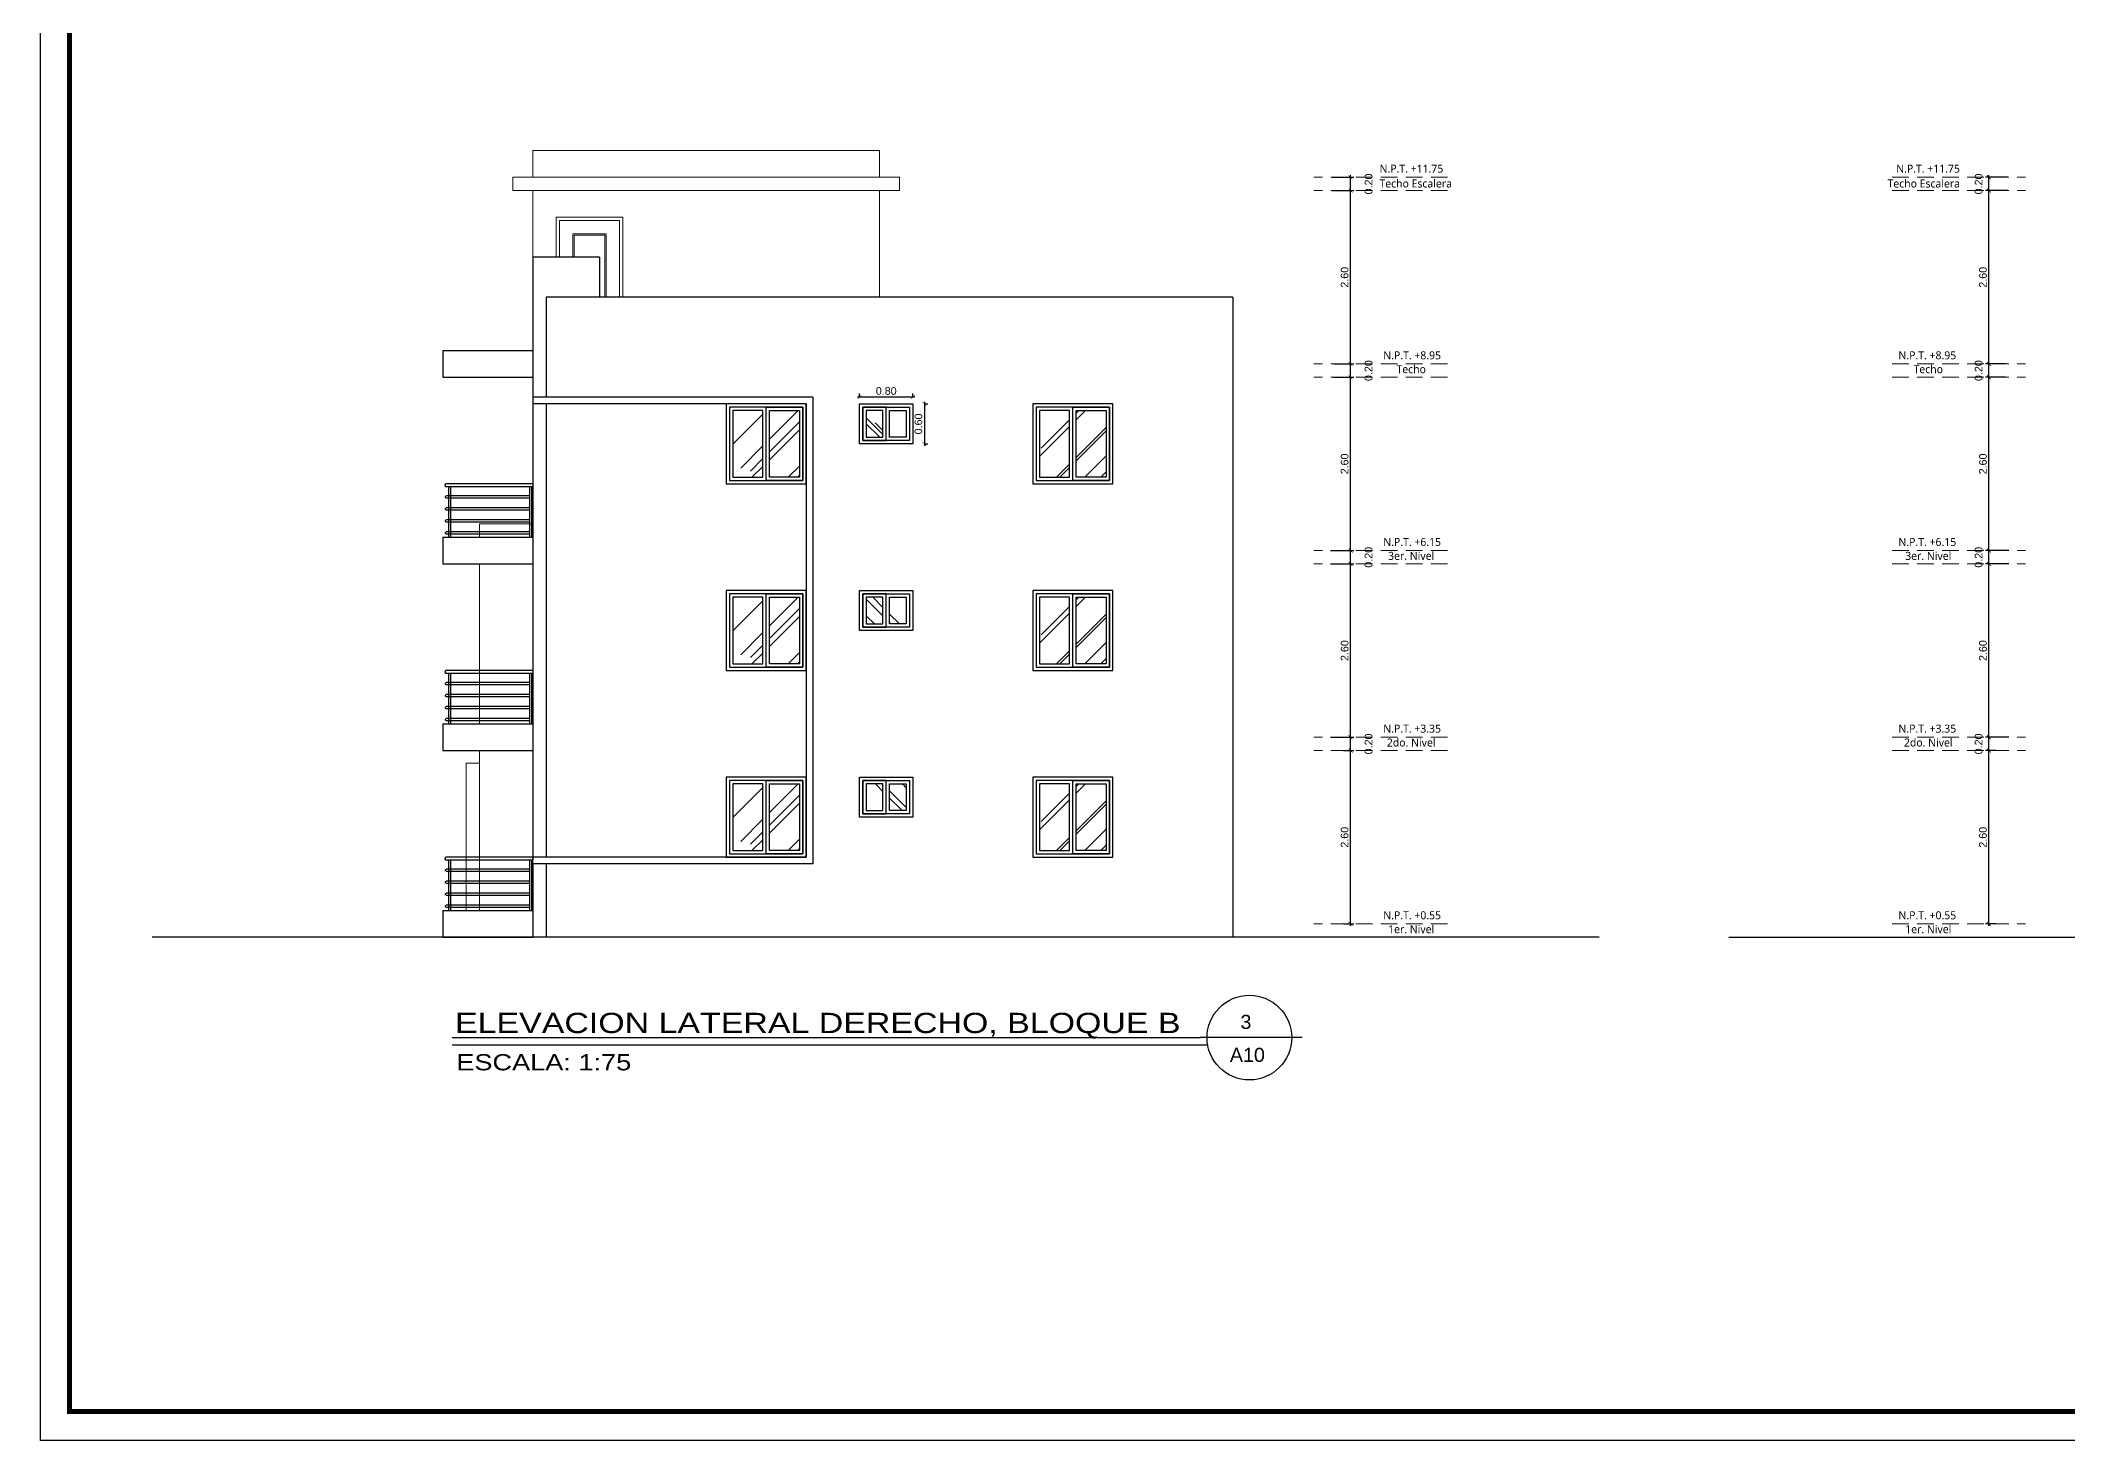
# Model space of a CAD drawing. Header units: feet. Extents: x -417 to 46, y -646 to -218.
# Drawn here: x -112.25 to -81.85, y -570.12 to -549.12 of the extents above; entities that cross this region are included whole.
import ezdxf
from ezdxf.enums import TextEntityAlignment as Align

# ---------------------------------------------------------------- set-up
doc = ezdxf.new("R2010")
doc.units = ezdxf.units.FT
doc.header["$MEASUREMENT"] = 0
doc.linetypes.add('HIDDEN', pattern=[0.375, 0.25, -0.125])
for name, color, linetype, lineweight in [('arq-pisos', 251, 'Continuous', 5), ('DIM-COTAS', 1, 'Continuous', 5), ('FURN', 2, 'Continuous', 30), ('Piso', 8, 'Continuous', 9), ('TXT', 2, 'Continuous', 9), ('VUELOS', 8, 'HIDDEN', 0)]:
    doc.layers.add(name, color=color, linetype=linetype, lineweight=lineweight)
for name, color, linetype in [('DIM', 10, 'Continuous'), ('MARCO', 7, 'Continuous'), ('MURO', 4, 'Continuous'), ('MVERDE', 3, 'Continuous'), ('PERT-VENT', 2, 'Continuous'), ('textos', 7, 'Continuous'), ('TEXXT', 8, 'Continuous')]:
    doc.layers.add(name, color=color, linetype=linetype)
doc.styles.add('ads', font='trebuc.ttf', dxfattribs={"height": 0.14})
doc.styles.add('DAMIAN', font='arial.ttf', dxfattribs={"height": 0.12})
doc.styles.get("Standard").update_dxf_attribs({"font": 'arial.ttf', "height": 0.115})
doc.dimstyles.new('KEILY', dxfattribs={"dimtxt": 0.115, "dimasz": 0.06, "dimexe": 0.05, "dimexo": 0.2, "dimgap": 0.03, "dimtad": 1, "dimzin": 1, "dimdsep": 46, "dimtxsty": 'Standard', "dimblk": 'ARCHTICK', "dimcen": 2.5, "dimdle": 0.03, "dimclrd": 256, "dimclre": 256, "dimclrt": 7, "dimadec": 0, "dimazin": 0, "dimtfac": 1, "dimtmove": 2, "dimatfit": 3, "dimfxl": 0.2, "dimfxlon": 1, "dimtolj": 1, "dimtzin": 1, "dimarcsym": 0})
pattern_1 = [(45, (54.31855, -194.5515), (0.5939697, 1.5839192), [10.5, -1.4, 3.5, -0.7]), (45, (54.7294, -193.6457), (-1.1532912, 0.1633417), [2.1, -0.231, 4.2, -0.525]), (45, (54.1453, -193.8833), (2.2422356, 2.90550176), [5.6, -0.98, 2.8, -0.7])]
pattern_2 = [(45, (54.31855, -191.7515), (0.5939697, 1.5839192), [10.5, -1.4, 3.5, -0.7]), (45, (54.7294, -190.8457), (-1.1532912, 0.1633417), [2.1, -0.231, 4.2, -0.525]), (45, (54.1453, -191.0833), (2.2422356, 2.90550176), [5.6, -0.98, 2.8, -0.7])]
pattern_3 = [(45, (54.31855, -188.9515), (0.5939697, 1.5839192), [10.5, -1.4, 3.5, -0.7]), (45, (54.7294, -188.0457), (-1.1532912, 0.1633417), [2.1, -0.231, 4.2, -0.525]), (45, (54.1453, -188.2833), (2.2422356, 2.90550176), [5.6, -0.98, 2.8, -0.7])]
pattern_4 = [(45, (58.91855, -194.5515), (0.5939697, 1.5839192), [10.5, -1.4, 3.5, -0.7]), (45, (59.3294, -193.6457), (-1.1532912, 0.1633417), [2.1, -0.231, 4.2, -0.525]), (45, (58.7453, -193.8833), (2.2422356, 2.90550176), [5.6, -0.98, 2.8, -0.7])]
pattern_5 = [(45, (58.91855, -191.7515), (0.5939697, 1.5839192), [10.5, -1.4, 3.5, -0.7]), (45, (59.3294, -190.8457), (-1.1532912, 0.1633417), [2.1, -0.231, 4.2, -0.525]), (45, (58.7453, -191.0833), (2.2422356, 2.90550176), [5.6, -0.98, 2.8, -0.7])]
pattern_6 = [(45, (58.91855, -188.9515), (0.5939697, 1.5839192), [10.5, -1.4, 3.5, -0.7]), (45, (59.3294, -188.0457), (-1.1532912, 0.1633417), [2.1, -0.231, 4.2, -0.525]), (45, (58.7453, -188.2833), (2.2422356, 2.90550176), [5.6, -0.98, 2.8, -0.7])]
pattern_7 = [(45, (201.1794, 366.2157), (0.5939697, 1.5839192), [10.5, -1.4, 3.5, -0.7]), (45, (201.59025, 367.1215), (-1.1532912, 0.1633417), [2.1, -0.231, 4.2, -0.525]), (45, (201.0062, 366.88395), (2.2422356, 2.90550176), [5.6, -0.98, 2.8, -0.7])]

# ---------------------------------------------------------------- blocks, each defined once
blk = doc.blocks.new('_ArchTick')
at = {"layer": 'DIM-COTAS', "color": 0, "const_width": 0.15}
blk.add_lwpolyline([(-0.5, -0.5), (0.5, 0.5)], dxfattribs=at)
blk = doc.blocks.new('*D2492')
at = {"layer": 'Defpoints', "color": 0, "transparency": 16777216}
for p in [(-83.027, -559.767), (-82.722, -559.767), (-82.722, -562.367)]:
    blk.add_point(p, dxfattribs=at)
at = {"layer": 'DIM', "lineweight": -2, "transparency": 16777216}
for p, q in [((-82.922, -559.767), (-83.077, -559.767)), ((-83.027, -562.397), (-83.027, -559.737)), ((-82.922, -562.367), (-83.077, -562.367))]:
    blk.add_line(p, q, dxfattribs=at)
at = {"layer": 'DIM', "lineweight": -2, "transparency": 16777216, "xscale": 0.06, "yscale": 0.06, "zscale": 0.06}
for p, rotation in [((-83.027, -559.767), 90), ((-83.027, -562.367), 270)]:
    blk.add_blockref('_ArchTick', p, dxfattribs=dict(at, rotation=rotation))
at = {"layer": 'DIM', "color": 7, "transparency": 16777216, "insert": (-83.116, -561.067), "char_height": 0.115, "attachment_point": 5, "rotation": 90}
blk.add_mtext('\\A1;2.60', dxfattribs=at)
blk = doc.blocks.new('*D2493')
at = {"layer": 'Defpoints', "color": 0, "transparency": 16777216}
for p in [(-83.027, -559.567), (-82.235, -559.567), (-82.722, -559.767)]:
    blk.add_point(p, dxfattribs=at)
at = {"layer": 'DIM', "lineweight": -2, "transparency": 16777216}
for p, q in [((-82.727, -559.567), (-83.077, -559.567)), ((-83.027, -559.797), (-83.027, -559.537)), ((-82.922, -559.767), (-83.077, -559.767))]:
    blk.add_line(p, q, dxfattribs=at)
at = {"layer": 'DIM', "lineweight": -2, "transparency": 16777216, "xscale": 0.06, "yscale": 0.06, "zscale": 0.06}
for p, rotation in [((-83.027, -559.567), 90), ((-83.027, -559.767), 270)]:
    blk.add_blockref('_ArchTick', p, dxfattribs=dict(at, rotation=rotation))
at = {"layer": 'DIM', "color": 7, "transparency": 16777216, "insert": (-83.181, -559.667), "char_height": 0.115, "attachment_point": 5, "rotation": 90}
blk.add_mtext('\\A1;0.20', dxfattribs=at)
blk = doc.blocks.new('*D2494')
at = {"layer": 'Defpoints', "color": 0, "transparency": 16777216}
for p in [(-83.027, -556.967), (-82.362, -556.967), (-82.235, -559.567)]:
    blk.add_point(p, dxfattribs=at)
at = {"layer": 'DIM', "lineweight": -2, "transparency": 16777216}
for p, q in [((-82.727, -556.967), (-83.077, -556.967)), ((-83.027, -559.597), (-83.027, -556.937)), ((-82.727, -559.567), (-83.077, -559.567))]:
    blk.add_line(p, q, dxfattribs=at)
at = {"layer": 'DIM', "lineweight": -2, "transparency": 16777216, "xscale": 0.06, "yscale": 0.06, "zscale": 0.06}
for p, rotation in [((-83.027, -556.967), 90), ((-83.027, -559.567), 270)]:
    blk.add_blockref('_ArchTick', p, dxfattribs=dict(at, rotation=rotation))
at = {"layer": 'DIM', "color": 7, "transparency": 16777216, "insert": (-83.116, -558.267), "char_height": 0.115, "attachment_point": 5, "rotation": 90}
blk.add_mtext('\\A1;2.60', dxfattribs=at)
blk = doc.blocks.new('*D2495')
at = {"layer": 'Defpoints', "color": 0, "transparency": 16777216}
for p in [(-83.027, -556.767), (-82.362, -556.767), (-82.362, -556.967)]:
    blk.add_point(p, dxfattribs=at)
at = {"layer": 'DIM', "lineweight": -2, "transparency": 16777216}
for p, q in [((-82.727, -556.767), (-83.077, -556.767)), ((-82.727, -556.967), (-83.077, -556.967)), ((-83.027, -556.997), (-83.027, -556.737))]:
    blk.add_line(p, q, dxfattribs=at)
at = {"layer": 'DIM', "lineweight": -2, "transparency": 16777216, "xscale": 0.06, "yscale": 0.06, "zscale": 0.06}
for p, rotation in [((-83.027, -556.767), 90), ((-83.027, -556.967), 270)]:
    blk.add_blockref('_ArchTick', p, dxfattribs=dict(at, rotation=rotation))
at = {"layer": 'DIM', "color": 7, "transparency": 16777216, "insert": (-83.181, -556.867), "char_height": 0.115, "attachment_point": 5, "rotation": 90}
blk.add_mtext('\\A1;0.20', dxfattribs=at)
blk = doc.blocks.new('*D2496')
at = {"layer": 'Defpoints', "color": 0, "transparency": 16777216}
for p in [(-83.027, -554.167), (-82.577, -554.167), (-82.362, -556.767)]:
    blk.add_point(p, dxfattribs=at)
at = {"layer": 'DIM', "lineweight": -2, "transparency": 16777216}
for p, q in [((-82.777, -554.167), (-83.077, -554.167)), ((-83.027, -556.797), (-83.027, -554.137)), ((-82.727, -556.767), (-83.077, -556.767))]:
    blk.add_line(p, q, dxfattribs=at)
at = {"layer": 'DIM', "lineweight": -2, "transparency": 16777216, "xscale": 0.06, "yscale": 0.06, "zscale": 0.06}
for p, rotation in [((-83.027, -554.167), 90), ((-83.027, -556.767), 270)]:
    blk.add_blockref('_ArchTick', p, dxfattribs=dict(at, rotation=rotation))
at = {"layer": 'DIM', "color": 7, "transparency": 16777216, "insert": (-83.116, -555.467), "char_height": 0.115, "attachment_point": 5, "rotation": 90}
blk.add_mtext('\\A1;2.60', dxfattribs=at)
blk = doc.blocks.new('*D2497')
at = {"layer": 'Defpoints', "color": 0, "transparency": 16777216}
for p in [(-83.027, -553.967), (-82.577, -553.967), (-82.577, -554.167)]:
    blk.add_point(p, dxfattribs=at)
at = {"layer": 'DIM', "lineweight": -2, "transparency": 16777216}
for p, q in [((-83.027, -554.197), (-83.027, -553.937)), ((-82.777, -553.967), (-83.077, -553.967)), ((-82.777, -554.167), (-83.077, -554.167))]:
    blk.add_line(p, q, dxfattribs=at)
at = {"layer": 'DIM', "lineweight": -2, "transparency": 16777216, "xscale": 0.06, "yscale": 0.06, "zscale": 0.06}
for p, rotation in [((-83.027, -553.967), 90), ((-83.027, -554.167), 270)]:
    blk.add_blockref('_ArchTick', p, dxfattribs=dict(at, rotation=rotation))
at = {"layer": 'DIM', "color": 7, "transparency": 16777216, "insert": (-83.181, -554.067), "char_height": 0.115, "attachment_point": 5, "rotation": 90}
blk.add_mtext('\\A1;0.20', dxfattribs=at)
blk = doc.blocks.new('*D2498')
at = {"layer": 'Defpoints', "color": 0, "transparency": 16777216}
for p in [(-83.027, -551.367), (-82.548, -551.367), (-82.577, -553.967)]:
    blk.add_point(p, dxfattribs=at)
at = {"layer": 'DIM', "lineweight": -2, "transparency": 16777216}
for p, q in [((-82.748, -551.367), (-83.077, -551.367)), ((-83.027, -553.997), (-83.027, -551.337)), ((-82.777, -553.967), (-83.077, -553.967))]:
    blk.add_line(p, q, dxfattribs=at)
at = {"layer": 'DIM', "lineweight": -2, "transparency": 16777216, "xscale": 0.06, "yscale": 0.06, "zscale": 0.06}
for p, rotation in [((-83.027, -551.367), 90), ((-83.027, -553.967), 270)]:
    blk.add_blockref('_ArchTick', p, dxfattribs=dict(at, rotation=rotation))
at = {"layer": 'DIM', "color": 7, "transparency": 16777216, "insert": (-83.116, -552.667), "char_height": 0.115, "attachment_point": 5, "rotation": 90}
blk.add_mtext('\\A1;2.60', dxfattribs=at)
blk = doc.blocks.new('*D2499')
at = {"layer": 'Defpoints', "color": 0, "transparency": 16777216}
for p in [(-83.027, -551.167), (-82.548, -551.167), (-82.548, -551.367)]:
    blk.add_point(p, dxfattribs=at)
at = {"layer": 'DIM', "lineweight": -2, "transparency": 16777216}
for p, q in [((-82.748, -551.167), (-83.077, -551.167)), ((-83.027, -551.397), (-83.027, -551.137)), ((-82.748, -551.367), (-83.077, -551.367))]:
    blk.add_line(p, q, dxfattribs=at)
at = {"layer": 'DIM', "lineweight": -2, "transparency": 16777216, "xscale": 0.06, "yscale": 0.06, "zscale": 0.06}
for p, rotation in [((-83.027, -551.167), 90), ((-83.027, -551.367), 270)]:
    blk.add_blockref('_ArchTick', p, dxfattribs=dict(at, rotation=rotation))
at = {"layer": 'DIM', "color": 7, "transparency": 16777216, "insert": (-83.181, -551.267), "char_height": 0.115, "attachment_point": 5, "rotation": 90}
blk.add_mtext('\\A1;0.20', dxfattribs=at)
blk = doc.blocks.new('A$C5E537485')
at = {"layer": 'FURN', "color": 8}
for p, q in [((0, 1.2), (1.3, 1.2)), ((0, 1.2), (0, 1.16)), ((1.3, 1.16), (0, 1.16)), ((0.02, 1.16), (0.02, 0.4)), ((0.045, 0.4), (0.045, 1.16)), ((0.045, 1.02), (1.3, 1.02)), ((1.3, 0.99), (0.045, 0.99)), ((0.3, 1.16), (0.288, 1.16)), ((0.313, 1.16), (0.3, 1.16)), ((1.238, 1.16), (1.238, 0.4)), ((1.263, 0.4), (1.263, 1.16)), ((1.3, 1.16), (1.288, 1.16)), ((1.3, 1.16), (1.288, 1.16)), ((1.313, 1.16), (1.3, 1.16)), ((1.313, 1.16), (1.3, 1.16)), ((0.045, 0.84), (1.3, 0.84)), ((1.3, 0.81), (0.045, 0.81)), ((0.045, 0.66), (1.3, 0.66)), ((1.3, 0.63), (0.045, 0.63)), ((0.045, 0.48), (1.3, 0.48)), ((1.3, 0.45), (0.045, 0.45))]:
    blk.add_line(p, q, dxfattribs=at)
for points, knots in [([(1.3, 1.2), (1.3, 1.2), (1.301, 1.2), (1.303, 1.2), (1.304, 1.2), (1.305, 1.199), (1.306, 1.199), (1.308, 1.198), (1.309, 1.198), (1.31, 1.197), (1.311, 1.197), (1.313, 1.196), (1.314, 1.194), (1.315, 1.193), (1.316, 1.192), (1.317, 1.19), (1.319, 1.188), (1.32, 1.184), (1.32, 1.182), (1.32, 1.18)], [0.5, 0.5, 0.5, 0.5, 0.5208333, 0.5416667, 0.5625, 0.5833333, 0.6041667, 0.625, 0.6458333, 0.6666667, 0.6875, 0.7083333, 0.75, 0.7708333, 0.7916667, 0.8333333, 0.875, 0.9166667, 1, 1, 1, 1]), ([(1.32, 1.18), (1.32, 1.178), (1.32, 1.176), (1.319, 1.172), (1.317, 1.17), (1.316, 1.168), (1.315, 1.167), (1.314, 1.166), (1.312, 1.164), (1.31, 1.163), (1.309, 1.162), (1.308, 1.162), (1.306, 1.161), (1.305, 1.161), (1.304, 1.16), (1.303, 1.16), (1.301, 1.16), (1.3, 1.16), (1.3, 1.16)], [0, 0, 0, 0, 0.0833333, 0.125, 0.1666667, 0.2083333, 0.2291667, 0.25, 0.2916667, 0.3333333, 0.3541667, 0.375, 0.3958333, 0.4166667, 0.4375, 0.4583333, 0.4791667, 0.5, 0.5, 0.5, 0.5]), ([(1.309, 1.017), (1.309, 1.017), (1.309, 1.017), (1.31, 1.016), (1.311, 1.015), (1.312, 1.014), (1.313, 1.013), (1.314, 1.011), (1.315, 1.008), (1.315, 1.006), (1.315, 1.005)], [0.6945014, 0.6945014, 0.6945014, 0.6945014, 0.7083333, 0.75, 0.7708333, 0.7916667, 0.8333333, 0.875, 0.9166667, 1, 1, 1, 1]), ([(1.315, 1.005), (1.315, 1.004), (1.315, 1.002), (1.314, 0.999), (1.313, 0.997), (1.312, 0.996), (1.311, 0.995), (1.31, 0.994), (1.309, 0.993), (1.309, 0.993), (1.309, 0.993)], [0, 0, 0, 0, 0.0833333, 0.125, 0.1666667, 0.2083333, 0.2291667, 0.25, 0.2916667, 0.3054986, 0.3054986, 0.3054986, 0.3054986]), ([(1.309, 0.837), (1.309, 0.837), (1.309, 0.837), (1.31, 0.836), (1.311, 0.835), (1.312, 0.834), (1.313, 0.833), (1.314, 0.831), (1.315, 0.828), (1.315, 0.826), (1.315, 0.825)], [0.6945014, 0.6945014, 0.6945014, 0.6945014, 0.7083333, 0.75, 0.7708333, 0.7916667, 0.8333333, 0.875, 0.9166667, 1, 1, 1, 1]), ([(1.315, 0.825), (1.315, 0.824), (1.315, 0.822), (1.314, 0.819), (1.313, 0.817), (1.312, 0.816), (1.311, 0.815), (1.31, 0.814), (1.309, 0.813), (1.309, 0.813), (1.309, 0.813)], [0, 0, 0, 0, 0.0833333, 0.125, 0.1666667, 0.2083333, 0.2291667, 0.25, 0.2916667, 0.3054986, 0.3054986, 0.3054986, 0.3054986]), ([(1.309, 0.657), (1.309, 0.657), (1.309, 0.657), (1.31, 0.656), (1.311, 0.655), (1.312, 0.654), (1.313, 0.653), (1.314, 0.651), (1.315, 0.648), (1.315, 0.646), (1.315, 0.645)], [0.6945014, 0.6945014, 0.6945014, 0.6945014, 0.7083333, 0.75, 0.7708333, 0.7916667, 0.8333333, 0.875, 0.9166667, 1, 1, 1, 1]), ([(1.315, 0.645), (1.315, 0.644), (1.315, 0.642), (1.314, 0.639), (1.313, 0.637), (1.312, 0.636), (1.311, 0.635), (1.31, 0.634), (1.309, 0.633), (1.309, 0.633), (1.309, 0.633)], [0, 0, 0, 0, 0.0833333, 0.125, 0.1666667, 0.2083333, 0.2291667, 0.25, 0.2916667, 0.3054986, 0.3054986, 0.3054986, 0.3054986]), ([(1.309, 0.477), (1.309, 0.477), (1.309, 0.477), (1.31, 0.476), (1.311, 0.475), (1.312, 0.474), (1.313, 0.473), (1.314, 0.471), (1.315, 0.468), (1.315, 0.466), (1.315, 0.465)], [0.6945014, 0.6945014, 0.6945014, 0.6945014, 0.7083333, 0.75, 0.7708333, 0.7916667, 0.8333333, 0.875, 0.9166667, 1, 1, 1, 1]), ([(1.315, 0.465), (1.315, 0.464), (1.315, 0.462), (1.314, 0.459), (1.313, 0.457), (1.312, 0.456), (1.311, 0.455), (1.31, 0.454), (1.309, 0.453), (1.309, 0.453), (1.309, 0.453)], [0, 0, 0, 0, 0.0833333, 0.125, 0.1666667, 0.2083333, 0.2291667, 0.25, 0.2916667, 0.3054986, 0.3054986, 0.3054986, 0.3054986])]:
    blk.add_open_spline(points, degree=3, knots=knots, dxfattribs=at)
at = {"layer": 'PERT-VENT'}
for p, q in [((1.35, 0.4), (0, 0.4)), ((1.35, 0.4), (1.35, 0)), ((1.35, 0), (0, 0))]:
    blk.add_line(p, q, dxfattribs=at)
blk = doc.blocks.new('*D2500')
at = {"layer": 'Defpoints', "color": 0, "transparency": 16777216}
for p in [(-92.908, -559.767), (-92.603, -559.767), (-92.908, -562.367)]:
    blk.add_point(p, dxfattribs=at)
at = {"layer": 'DIM', "lineweight": -2, "transparency": 16777216}
for p, q in [((-92.708, -559.767), (-92.553, -559.767)), ((-92.603, -562.397), (-92.603, -559.737)), ((-92.708, -562.367), (-92.553, -562.367))]:
    blk.add_line(p, q, dxfattribs=at)
at = {"layer": 'DIM', "lineweight": -2, "transparency": 16777216, "xscale": 0.06, "yscale": 0.06, "zscale": 0.06}
for p, rotation in [((-92.603, -559.767), 90), ((-92.603, -562.367), 270)]:
    blk.add_blockref('_ArchTick', p, dxfattribs=dict(at, rotation=rotation))
at = {"layer": 'DIM', "color": 7, "transparency": 16777216, "insert": (-92.691, -561.067), "char_height": 0.115, "attachment_point": 5, "rotation": 90}
blk.add_mtext('\\A1;2.60', dxfattribs=at)
blk = doc.blocks.new('*D2501')
at = {"layer": 'Defpoints', "color": 0, "transparency": 16777216}
for p in [(-93.394, -559.567), (-92.603, -559.567), (-92.908, -559.767)]:
    blk.add_point(p, dxfattribs=at)
at = {"layer": 'DIM', "lineweight": -2, "transparency": 16777216}
for p, q in [((-92.903, -559.567), (-92.553, -559.567)), ((-92.603, -559.797), (-92.603, -559.537)), ((-92.708, -559.767), (-92.553, -559.767))]:
    blk.add_line(p, q, dxfattribs=at)
at = {"layer": 'DIM', "lineweight": -2, "transparency": 16777216, "xscale": 0.06, "yscale": 0.06, "zscale": 0.06}
for p, rotation in [((-92.603, -559.567), 90), ((-92.603, -559.767), 270)]:
    blk.add_blockref('_ArchTick', p, dxfattribs=dict(at, rotation=rotation))
at = {"layer": 'DIM', "color": 7, "transparency": 16777216, "insert": (-92.332, -559.667), "char_height": 0.115, "attachment_point": 5, "rotation": 90}
blk.add_mtext('\\A1;0.20', dxfattribs=at)
blk = doc.blocks.new('*D2502')
at = {"layer": 'Defpoints', "color": 0, "transparency": 16777216}
for p in [(-93.267, -556.967), (-92.603, -556.967), (-93.394, -559.567)]:
    blk.add_point(p, dxfattribs=at)
at = {"layer": 'DIM', "lineweight": -2, "transparency": 16777216}
for p, q in [((-92.903, -556.967), (-92.553, -556.967)), ((-92.603, -559.597), (-92.603, -556.937)), ((-92.903, -559.567), (-92.553, -559.567))]:
    blk.add_line(p, q, dxfattribs=at)
at = {"layer": 'DIM', "lineweight": -2, "transparency": 16777216, "xscale": 0.06, "yscale": 0.06, "zscale": 0.06}
for p, rotation in [((-92.603, -556.967), 90), ((-92.603, -559.567), 270)]:
    blk.add_blockref('_ArchTick', p, dxfattribs=dict(at, rotation=rotation))
at = {"layer": 'DIM', "color": 7, "transparency": 16777216, "insert": (-92.691, -558.267), "char_height": 0.115, "attachment_point": 5, "rotation": 90}
blk.add_mtext('\\A1;2.60', dxfattribs=at)
blk = doc.blocks.new('*D2503')
at = {"layer": 'Defpoints', "color": 0, "transparency": 16777216}
for p in [(-93.267, -556.767), (-93.267, -556.967), (-92.603, -556.767)]:
    blk.add_point(p, dxfattribs=at)
at = {"layer": 'DIM', "lineweight": -2, "transparency": 16777216}
for p, q in [((-92.903, -556.767), (-92.553, -556.767)), ((-92.903, -556.967), (-92.553, -556.967)), ((-92.603, -556.997), (-92.603, -556.737))]:
    blk.add_line(p, q, dxfattribs=at)
at = {"layer": 'DIM', "lineweight": -2, "transparency": 16777216, "xscale": 0.06, "yscale": 0.06, "zscale": 0.06}
for p, rotation in [((-92.603, -556.767), 90), ((-92.603, -556.967), 270)]:
    blk.add_blockref('_ArchTick', p, dxfattribs=dict(at, rotation=rotation))
at = {"layer": 'DIM', "color": 7, "transparency": 16777216, "insert": (-92.332, -556.867), "char_height": 0.115, "attachment_point": 5, "rotation": 90}
blk.add_mtext('\\A1;0.20', dxfattribs=at)
blk = doc.blocks.new('*D2504')
at = {"layer": 'Defpoints', "color": 0, "transparency": 16777216}
for p in [(-93.052, -554.167), (-92.603, -554.167), (-93.267, -556.767)]:
    blk.add_point(p, dxfattribs=at)
at = {"layer": 'DIM', "lineweight": -2, "transparency": 16777216}
for p, q in [((-92.852, -554.167), (-92.553, -554.167)), ((-92.603, -556.797), (-92.603, -554.137)), ((-92.903, -556.767), (-92.553, -556.767))]:
    blk.add_line(p, q, dxfattribs=at)
at = {"layer": 'DIM', "lineweight": -2, "transparency": 16777216, "xscale": 0.06, "yscale": 0.06, "zscale": 0.06}
for p, rotation in [((-92.603, -554.167), 90), ((-92.603, -556.767), 270)]:
    blk.add_blockref('_ArchTick', p, dxfattribs=dict(at, rotation=rotation))
at = {"layer": 'DIM', "color": 7, "transparency": 16777216, "insert": (-92.691, -555.467), "char_height": 0.115, "attachment_point": 5, "rotation": 90}
blk.add_mtext('\\A1;2.60', dxfattribs=at)
blk = doc.blocks.new('*D2505')
at = {"layer": 'Defpoints', "color": 0, "transparency": 16777216}
for p in [(-93.052, -553.967), (-93.052, -554.167), (-92.603, -553.967)]:
    blk.add_point(p, dxfattribs=at)
at = {"layer": 'DIM', "lineweight": -2, "transparency": 16777216}
for p, q in [((-92.603, -554.197), (-92.603, -553.937)), ((-92.852, -553.967), (-92.553, -553.967)), ((-92.852, -554.167), (-92.553, -554.167))]:
    blk.add_line(p, q, dxfattribs=at)
at = {"layer": 'DIM', "lineweight": -2, "transparency": 16777216, "xscale": 0.06, "yscale": 0.06, "zscale": 0.06}
for p, rotation in [((-92.603, -553.967), 90), ((-92.603, -554.167), 270)]:
    blk.add_blockref('_ArchTick', p, dxfattribs=dict(at, rotation=rotation))
at = {"layer": 'DIM', "color": 7, "transparency": 16777216, "insert": (-92.332, -554.067), "char_height": 0.115, "attachment_point": 5, "rotation": 90}
blk.add_mtext('\\A1;0.20', dxfattribs=at)
blk = doc.blocks.new('*D2506')
at = {"layer": 'Defpoints', "color": 0, "transparency": 16777216}
for p in [(-93.082, -551.367), (-92.603, -551.367), (-93.052, -553.967)]:
    blk.add_point(p, dxfattribs=at)
at = {"layer": 'DIM', "lineweight": -2, "transparency": 16777216}
for p, q in [((-92.882, -551.367), (-92.553, -551.367)), ((-92.603, -553.997), (-92.603, -551.337)), ((-92.852, -553.967), (-92.553, -553.967))]:
    blk.add_line(p, q, dxfattribs=at)
at = {"layer": 'DIM', "lineweight": -2, "transparency": 16777216, "xscale": 0.06, "yscale": 0.06, "zscale": 0.06}
for p, rotation in [((-92.603, -551.367), 90), ((-92.603, -553.967), 270)]:
    blk.add_blockref('_ArchTick', p, dxfattribs=dict(at, rotation=rotation))
at = {"layer": 'DIM', "color": 7, "transparency": 16777216, "insert": (-92.691, -552.667), "char_height": 0.115, "attachment_point": 5, "rotation": 90}
blk.add_mtext('\\A1;2.60', dxfattribs=at)
blk = doc.blocks.new('*D2507')
at = {"layer": 'Defpoints', "color": 0, "transparency": 16777216}
for p in [(-93.082, -551.167), (-92.603, -551.167), (-93.082, -551.367)]:
    blk.add_point(p, dxfattribs=at)
at = {"layer": 'DIM', "lineweight": -2, "transparency": 16777216}
for p, q in [((-92.882, -551.167), (-92.553, -551.167)), ((-92.603, -551.397), (-92.603, -551.137)), ((-92.882, -551.367), (-92.553, -551.367))]:
    blk.add_line(p, q, dxfattribs=at)
at = {"layer": 'DIM', "lineweight": -2, "transparency": 16777216, "xscale": 0.06, "yscale": 0.06, "zscale": 0.06}
for p, rotation in [((-92.603, -551.167), 90), ((-92.603, -551.367), 270)]:
    blk.add_blockref('_ArchTick', p, dxfattribs=dict(at, rotation=rotation))
at = {"layer": 'DIM', "color": 7, "transparency": 16777216, "insert": (-92.332, -551.267), "char_height": 0.115, "attachment_point": 5, "rotation": 90}
blk.add_mtext('\\A1;0.20', dxfattribs=at)
blk = doc.blocks.new('A$C0C2D061A')
at = {"layer": 'arq-pisos'}
h = blk.add_hatch(dxfattribs=at)
h.set_pattern_fill('AR-RROOF', color=256, scale=0.7, angle=45)
h.set_pattern_definition(pattern_7)
h.paths.add_polyline_path([(0.3, 0.1), (0.55, 0.1), (0.55, 0.5), (0.3, 0.5)])
h = blk.add_hatch(dxfattribs=at)
h.set_pattern_fill('AR-RROOF', color=256, scale=0.7, angle=45)
h.set_pattern_definition(pattern_7)
h.paths.add_polyline_path([(0.9, 0.1), (0.65, 0.1), (0.65, 0.5), (0.9, 0.5)])
at = {"layer": 'PERT-VENT'}
for points in [[(0.2, 0), (1, 0), (1, 0.6), (0.2, 0.6)], [(0.25, 0.05), (0.95, 0.05), (0.95, 0.55), (0.25, 0.55)], [(0.25, 0.05), (0.6, 0.05), (0.6, 0.55), (0.25, 0.55)], [(0.3, 0.1), (0.55, 0.1), (0.55, 0.5), (0.3, 0.5)], [(0.95, 0.05), (0.6, 0.05), (0.6, 0.55), (0.95, 0.55)], [(0.9, 0.1), (0.65, 0.1), (0.65, 0.5), (0.9, 0.5)]]:
    blk.add_lwpolyline(points, close=True, dxfattribs=at)
blk = doc.blocks.new('*D3346')
at = {"layer": 'Defpoints', "color": 0, "transparency": 16777216}
for p in [(-99.167, -554.462), (-99.967, -554.567), (-99.167, -554.567)]:
    blk.add_point(p, dxfattribs=at)
at = {"layer": 'DIM', "lineweight": -2, "transparency": 16777216}
for p, q in [((-99.997, -554.462), (-99.137, -554.462)), ((-99.967, -554.462), (-99.967, -554.412)), ((-99.167, -554.462), (-99.167, -554.412))]:
    blk.add_line(p, q, dxfattribs=at)
at = {"layer": 'DIM', "lineweight": -2, "transparency": 16777216, "xscale": 0.06, "yscale": 0.06, "zscale": 0.06, "rotation": 180}
blk.add_blockref('_ArchTick', (-99.967, -554.462), dxfattribs=at)
at = {"layer": 'DIM', "lineweight": -2, "transparency": 16777216, "xscale": 0.06, "yscale": 0.06, "zscale": 0.06}
blk.add_blockref('_ArchTick', (-99.167, -554.462), dxfattribs=at)
at = {"layer": 'DIM', "color": 7, "transparency": 16777216, "insert": (-99.567, -554.373), "char_height": 0.115, "attachment_point": 5}
blk.add_mtext('\\A1;0.80', dxfattribs=at)
blk = doc.blocks.new('*D3347')
at = {"layer": 'Defpoints', "color": 0, "transparency": 16777216}
for p in [(-99.167, -554.567), (-99.167, -555.167), (-98.995, -555.167)]:
    blk.add_point(p, dxfattribs=at)
at = {"layer": 'DIM', "lineweight": -2, "transparency": 16777216}
for p, q in [((-98.995, -554.537), (-98.995, -555.197)), ((-98.995, -554.567), (-98.945, -554.567)), ((-98.995, -555.167), (-98.945, -555.167))]:
    blk.add_line(p, q, dxfattribs=at)
at = {"layer": 'DIM', "lineweight": -2, "transparency": 16777216, "xscale": 0.06, "yscale": 0.06, "zscale": 0.06}
for p, rotation in [((-98.995, -554.567), 90), ((-98.995, -555.167), 270)]:
    blk.add_blockref('_ArchTick', p, dxfattribs=dict(at, rotation=rotation))
at = {"layer": 'DIM', "color": 7, "transparency": 16777216, "insert": (-99.084, -554.867), "char_height": 0.115, "attachment_point": 5, "rotation": 90}
blk.add_mtext('\\A1;0.60', dxfattribs=at)

msp = doc.modelspace()

# ---------------------------------------------------------------- hatches: boundary and pattern name
at = {"layer": 'arq-pisos'}
h = msp.add_hatch(dxfattribs=at)
h.set_pattern_fill('AR-RROOF', color=256, scale=0.7, angle=45)
h.set_pattern_definition(pattern_6)
h.paths.add_polyline_path([(-101.867, -555.6672), (-101.417, -555.6672), (-101.417, -554.6672), (-101.867, -554.6672)])
h = msp.add_hatch(dxfattribs=at)
h.set_pattern_fill('AR-RROOF', color=256, scale=0.7, angle=45)
h.set_pattern_definition(pattern_6)
h.paths.add_polyline_path([(-100.867, -555.6672), (-101.317, -555.6672), (-101.317, -554.6672), (-100.867, -554.6672)])
h = msp.add_hatch(dxfattribs=at)
h.set_pattern_fill('AR-RROOF', color=256, scale=0.7, angle=45)
h.set_pattern_definition(pattern_3)
h.paths.add_polyline_path([(-97.267, -555.6672), (-96.817, -555.6672), (-96.817, -554.6672), (-97.267, -554.6672)])
h = msp.add_hatch(dxfattribs=at)
h.set_pattern_fill('AR-RROOF', color=256, scale=0.7, angle=45)
h.set_pattern_definition(pattern_3)
h.paths.add_polyline_path([(-96.267, -555.6672), (-96.717, -555.6672), (-96.717, -554.6672), (-96.267, -554.6672)])
h = msp.add_hatch(dxfattribs=at)
h.set_pattern_fill('AR-RROOF', color=256, scale=0.7, angle=45)
h.set_pattern_definition(pattern_5)
h.paths.add_polyline_path([(-101.867, -558.4672), (-101.417, -558.4672), (-101.417, -557.4672), (-101.867, -557.4672)])
h = msp.add_hatch(dxfattribs=at)
h.set_pattern_fill('AR-RROOF', color=256, scale=0.7, angle=45)
h.set_pattern_definition(pattern_5)
h.paths.add_polyline_path([(-100.867, -558.4672), (-101.317, -558.4672), (-101.317, -557.4672), (-100.867, -557.4672)])
h = msp.add_hatch(dxfattribs=at)
h.set_pattern_fill('AR-RROOF', color=256, scale=0.7, angle=45)
h.set_pattern_definition(pattern_2)
h.paths.add_polyline_path([(-97.267, -558.4672), (-96.817, -558.4672), (-96.817, -557.4672), (-97.267, -557.4672)])
h = msp.add_hatch(dxfattribs=at)
h.set_pattern_fill('AR-RROOF', color=256, scale=0.7, angle=45)
h.set_pattern_definition(pattern_2)
h.paths.add_polyline_path([(-96.267, -558.4672), (-96.717, -558.4672), (-96.717, -557.4672), (-96.267, -557.4672)])
h = msp.add_hatch(dxfattribs=at)
h.set_pattern_fill('AR-RROOF', color=256, scale=0.7, angle=45)
h.set_pattern_definition(pattern_4)
h.paths.add_polyline_path([(-101.867, -561.2672), (-101.417, -561.2672), (-101.417, -560.2672), (-101.867, -560.2672)])
h = msp.add_hatch(dxfattribs=at)
h.set_pattern_fill('AR-RROOF', color=256, scale=0.7, angle=45)
h.set_pattern_definition(pattern_4)
h.paths.add_polyline_path([(-100.867, -561.2672), (-101.317, -561.2672), (-101.317, -560.2672), (-100.867, -560.2672)])
h = msp.add_hatch(dxfattribs=at)
h.set_pattern_fill('AR-RROOF', color=256, scale=0.7, angle=45)
h.set_pattern_definition(pattern_1)
h.paths.add_polyline_path([(-97.267, -561.2672), (-96.817, -561.2672), (-96.817, -560.2672), (-97.267, -560.2672)])
h = msp.add_hatch(dxfattribs=at)
h.set_pattern_fill('AR-RROOF', color=256, scale=0.7, angle=45)
h.set_pattern_definition(pattern_1)
h.paths.add_polyline_path([(-96.267, -561.2672), (-96.717, -561.2672), (-96.717, -560.2672), (-96.267, -560.2672)])

# ---------------------------------------------------------------- linework, layer by layer
at = {"color": 13}
for p, q in [((-88.8754, -562.5672), (-110.5764, -562.5672)), ((-86.9276, -562.5672), (-55.9051, -562.5672))]:
    msp.add_line(p, q, dxfattribs=at)
at = {"layer": 'MARCO'}
msp.add_lwpolyline([(-112.2526, -528.1156), (-47.7526, -528.1156), (-47.7526, -570.1156), (-112.2526, -570.1156)], close=True, dxfattribs=at)
at = {"layer": 'MARCO', "const_width": 0.075}
msp.add_lwpolyline([(-54.925, -528.5496), (-111.8185, -528.5496), (-111.8185, -569.6816), (-54.925, -569.6816)], close=True, dxfattribs=at)
at = {"layer": 'MURO'}
for p, q in [((-104.667, -552.9672), (-104.667, -554.4672)), ((-94.367, -552.9672), (-104.667, -552.9672)), ((-94.367, -552.9672), (-94.367, -562.5672)), ((-104.667, -554.5672), (-104.667, -561.3672)), ((-104.667, -561.4672), (-104.667, -562.5672))]:
    msp.add_line(p, q, dxfattribs=at)
at = {"layer": 'MVERDE'}
for p, q in [((-100.667, -554.4672), (-104.867, -554.4672)), ((-104.867, -554.4672), (-104.867, -554.5672)), ((-100.667, -554.4672), (-100.667, -561.4672)), ((-100.767, -554.5672), (-104.867, -554.5672)), ((-100.767, -554.5672), (-100.767, -561.3672)), ((-100.767, -561.3672), (-104.867, -561.3672)), ((-104.867, -561.4672), (-104.867, -561.3672)), ((-100.667, -561.4672), (-104.867, -561.4672))]:
    msp.add_line(p, q, dxfattribs=at)
at = {"layer": 'PERT-VENT'}
for p, q in [((-104.867, -552.3672), (-104.867, -554.4672)), ((-103.867, -552.3672), (-104.867, -552.3672)), ((-103.867, -552.3672), (-103.867, -552.9672)), ((-106.217, -553.7672), (-106.217, -554.1672)), ((-106.217, -553.7672), (-104.867, -553.7672)), ((-106.217, -554.1672), (-104.867, -554.1672)), ((-104.867, -554.5672), (-104.867, -561.3672)), ((-104.867, -561.4672), (-104.867, -562.5672))]:
    msp.add_line(p, q, dxfattribs=at)
for points in [[(-101.967, -555.7672), (-100.767, -555.7672), (-100.767, -554.5672), (-101.967, -554.5672)], [(-101.917, -555.7172), (-100.817, -555.7172), (-100.817, -554.6172), (-101.917, -554.6172)], [(-101.917, -555.7172), (-101.367, -555.7172), (-101.367, -554.6172), (-101.917, -554.6172)], [(-101.867, -555.6672), (-101.417, -555.6672), (-101.417, -554.6672), (-101.867, -554.6672)], [(-100.817, -555.7172), (-101.367, -555.7172), (-101.367, -554.6172), (-100.817, -554.6172)], [(-100.867, -555.6672), (-101.317, -555.6672), (-101.317, -554.6672), (-100.867, -554.6672)], [(-97.367, -555.7672), (-96.167, -555.7672), (-96.167, -554.5672), (-97.367, -554.5672)], [(-97.317, -555.7172), (-96.217, -555.7172), (-96.217, -554.6172), (-97.317, -554.6172)], [(-97.317, -555.7172), (-96.767, -555.7172), (-96.767, -554.6172), (-97.317, -554.6172)], [(-97.267, -555.6672), (-96.817, -555.6672), (-96.817, -554.6672), (-97.267, -554.6672)], [(-96.217, -555.7172), (-96.767, -555.7172), (-96.767, -554.6172), (-96.217, -554.6172)], [(-96.267, -555.6672), (-96.717, -555.6672), (-96.717, -554.6672), (-96.267, -554.6672)], [(-101.967, -558.5672), (-100.767, -558.5672), (-100.767, -557.3672), (-101.967, -557.3672)], [(-101.917, -558.5172), (-100.817, -558.5172), (-100.817, -557.4172), (-101.917, -557.4172)], [(-101.917, -558.5172), (-101.367, -558.5172), (-101.367, -557.4172), (-101.917, -557.4172)], [(-101.867, -558.4672), (-101.417, -558.4672), (-101.417, -557.4672), (-101.867, -557.4672)], [(-100.817, -558.5172), (-101.367, -558.5172), (-101.367, -557.4172), (-100.817, -557.4172)], [(-100.867, -558.4672), (-101.317, -558.4672), (-101.317, -557.4672), (-100.867, -557.4672)], [(-97.367, -558.5672), (-96.167, -558.5672), (-96.167, -557.3672), (-97.367, -557.3672)], [(-97.317, -558.5172), (-96.217, -558.5172), (-96.217, -557.4172), (-97.317, -557.4172)], [(-97.317, -558.5172), (-96.767, -558.5172), (-96.767, -557.4172), (-97.317, -557.4172)], [(-97.267, -558.4672), (-96.817, -558.4672), (-96.817, -557.4672), (-97.267, -557.4672)], [(-96.217, -558.5172), (-96.767, -558.5172), (-96.767, -557.4172), (-96.217, -557.4172)], [(-96.267, -558.4672), (-96.717, -558.4672), (-96.717, -557.4672), (-96.267, -557.4672)], [(-101.967, -561.3672), (-100.767, -561.3672), (-100.767, -560.1672), (-101.967, -560.1672)], [(-101.917, -561.3172), (-100.817, -561.3172), (-100.817, -560.2172), (-101.917, -560.2172)], [(-101.917, -561.3172), (-101.367, -561.3172), (-101.367, -560.2172), (-101.917, -560.2172)], [(-101.867, -561.2672), (-101.417, -561.2672), (-101.417, -560.2672), (-101.867, -560.2672)], [(-100.817, -561.3172), (-101.367, -561.3172), (-101.367, -560.2172), (-100.817, -560.2172)], [(-100.867, -561.2672), (-101.317, -561.2672), (-101.317, -560.2672), (-100.867, -560.2672)], [(-97.367, -561.3672), (-96.167, -561.3672), (-96.167, -560.1672), (-97.367, -560.1672)], [(-97.317, -561.3172), (-96.217, -561.3172), (-96.217, -560.2172), (-97.317, -560.2172)], [(-97.317, -561.3172), (-96.767, -561.3172), (-96.767, -560.2172), (-97.317, -560.2172)], [(-97.267, -561.2672), (-96.817, -561.2672), (-96.817, -560.2672), (-97.267, -560.2672)], [(-96.217, -561.3172), (-96.767, -561.3172), (-96.767, -560.2172), (-96.217, -560.2172)], [(-96.267, -561.2672), (-96.717, -561.2672), (-96.717, -560.2672), (-96.267, -560.2672)]]:
    msp.add_lwpolyline(points, close=True, dxfattribs=at)
at = {"layer": 'Piso'}
for p, q in [((-104.867, -551.1672), (-104.867, -550.7672)), ((-99.667, -550.7672), (-104.867, -550.7672)), ((-99.667, -550.7672), (-99.667, -551.1672)), ((-105.167, -551.3672), (-105.167, -551.1672)), ((-99.367, -551.1672), (-105.167, -551.1672)), ((-99.367, -551.3672), (-99.367, -551.1672)), ((-99.367, -551.3672), (-105.167, -551.3672)), ((-104.867, -552.3672), (-104.867, -551.3672)), ((-99.667, -551.3672), (-99.667, -552.9672)), ((-105.667, -556.3672), (-105.667, -556.5672)), ((-104.867, -556.3672), (-105.667, -556.3672)), ((-105.667, -556.9672), (-105.667, -559.3672)), ((-105.867, -559.9572), (-105.867, -562.1672)), ((-105.667, -559.9572), (-105.867, -559.9572)), ((-105.667, -559.7672), (-105.667, -562.1672))]:
    msp.add_line(p, q, dxfattribs=at)
for points in [[(-104.517, -552.3672), (-104.517, -551.7672), (-103.517, -551.7672), (-103.517, -552.9672)], [(-104.467, -552.3672), (-104.467, -551.8172), (-103.567, -551.8172), (-103.567, -552.9672)], [(-104.267, -552.3672), (-104.267, -552.0172), (-103.767, -552.0172), (-103.767, -552.9672)], [(-104.247, -552.3672), (-104.247, -552.0372), (-103.787, -552.0372), (-103.787, -552.9672)]]:
    msp.add_lwpolyline(points, dxfattribs=at)
at = {"layer": 'TEXXT', "color": 4}
for p in [(-106.0796, -564.0732), (-93.3259, -564.0732)]:
    msp.add_line(p, (-94.8601, -564.0732), dxfattribs=at)
at = {"layer": 'TEXXT', "color": 3}
msp.add_line((-106.0796, -564.1822), (-94.7364, -564.1822), dxfattribs=at)
at = {"layer": 'TEXXT', "color": 4}
msp.add_circle((-94.1203, -564.0732), 0.635, dxfattribs=at)
at = {"layer": 'VUELOS'}
for p, q in [((-91.1494, -551.1672), (-93.1525, -551.1672)), ((-84.4801, -551.1672), (-82.4771, -551.1672)), ((-91.1494, -551.3672), (-93.1525, -551.3672)), ((-84.4801, -551.3672), (-82.4771, -551.3672)), ((-91.1494, -553.9672), (-93.1525, -553.9672)), ((-91.1494, -554.1672), (-93.1525, -554.1672)), ((-84.4801, -553.9672), (-82.4771, -553.9672)), ((-84.4801, -554.1672), (-82.4771, -554.1672)), ((-91.1494, -556.7672), (-93.1525, -556.7672)), ((-91.1494, -556.9672), (-93.1525, -556.9672)), ((-84.4801, -556.7672), (-82.4771, -556.7672)), ((-84.4801, -556.9672), (-82.4771, -556.9672)), ((-91.1494, -559.5672), (-93.1525, -559.5672)), ((-84.4801, -559.5672), (-82.4771, -559.5672)), ((-91.1494, -559.7672), (-93.1525, -559.7672)), ((-84.4801, -559.7672), (-82.4771, -559.7672)), ((-91.1494, -562.3672), (-93.1525, -562.3672)), ((-84.4801, -562.3672), (-82.4771, -562.3672))]:
    msp.add_line(p, q, dxfattribs=at)

# ---------------------------------------------------------------- block references
at = {"xscale": -1}
for p in [(-104.867, -556.9672), (-104.867, -559.7672), (-104.867, -562.5672)]:
    msp.add_blockref('A$C5E537485', p, dxfattribs=at)
at = {"layer": 'PERT-VENT', "xscale": -1}
for p in [(-98.967, -555.1672), (-98.967, -557.9672), (-98.967, -560.7672)]:
    msp.add_blockref('A$C0C2D061A', p, dxfattribs=at)

# ---------------------------------------------------------------- texts
at = {"layer": 'textos', "color": 7, "style": 'DAMIAN', "width": 1.2}
for s, height, p in [('ELEVACION LATERAL DERECHO, BLOQUE B', 0.303465, (-106.0351, -564.0041)), (' ESCALA: 1:75', 0.242772, (-106.1293, -564.5635))]:
    msp.add_text(s, height=height, dxfattribs=at).set_placement(p)
at = {"layer": 'TEXXT', "style": 'DAMIAN'}
for s, height, p in [('3', 0.2113, (-94.1721, -563.9421)), ('A10', 0.21134, (-94.1502, -564.4371))]:
    msp.add_text(s, height=height, dxfattribs=at).set_placement(p, align=Align.CENTER)
at = {"layer": 'TXT', "char_height": 0.12, "width": 3.744, "attachment_point": 2, "style": 'ads'}
for s, insert in [('Techo Escalera', (-91.6253, -551.2001)), ('N.P.T. +11.75', (-91.6894, -550.9772)), ('Techo Escalera', (-84.0043, -551.2001)), ('N.P.T. +11.75', (-83.9402, -550.9772)), ('N.P.T. +8.95', (-91.6786, -553.7772)), ('N.P.T. +8.95', (-83.9509, -553.7772)), ('Techo', (-91.693, -553.9859)), ('Techo', (-83.9366, -553.9859)), ('N.P.T. +6.15', (-91.6786, -556.5772)), ('N.P.T. +6.15', (-83.9509, -556.5772)), ('3er. Nivel', (-91.693, -556.7859)), ('3er. Nivel', (-83.9366, -556.7859)), ('N.P.T. +3.35', (-91.6786, -559.3772)), ('N.P.T. +3.35', (-83.9509, -559.3772)), ('2do. Nivel', (-91.693, -559.5859)), ('2do. Nivel', (-83.9366, -559.5859)), ('N.P.T. +0.55', (-91.6786, -562.1772)), ('1er. Nivel', (-91.693, -562.3859)), ('N.P.T. +0.55', (-83.9509, -562.1772)), ('1er. Nivel', (-83.9366, -562.3859))]:
    msp.add_mtext(s, dxfattribs=dict(at, insert=insert))

# ---------------------------------------------------------------- dimensions: what is measured, and where the dimension line sits
at = {"layer": 'DIM'}
for base, p1, p2, override, picture, middle in [((-92.6027, -551.1672), (-93.0816, -551.3672), (-93.0816, -551.1672), {"dimfxl": 0.3}, '*D2507', (-92.3315, -551.2672)), ((-83.0269, -551.1672), (-82.5479, -551.3672), (-82.5479, -551.1672), {"dimfxl": 0.3}, '*D2499', (-83.1806, -551.2672)), ((-92.6027, -551.3672), (-93.0523, -553.9672), (-93.0816, -551.3672), {"dimfxl": 0.3}, '*D2506', (-92.6914, -552.6672)), ((-83.0269, -551.3672), (-82.5772, -553.9672), (-82.5479, -551.3672), {"dimfxl": 0.3}, '*D2498', (-83.1156, -552.6672)), ((-92.6027, -553.9672), (-93.0523, -554.1672), (-93.0523, -553.9672), {"dimfxl": 0.3}, '*D2505', (-92.3315, -554.0672)), ((-83.0269, -553.9672), (-82.5772, -554.1672), (-82.5772, -553.9672), {"dimfxl": 0.3}, '*D2497', (-83.1806, -554.0672)), ((-92.6027, -554.1672), (-93.2672, -556.7672), (-93.0523, -554.1672), {"dimfxl": 0.3}, '*D2504', (-92.6914, -555.4672)), ((-83.0269, -554.1672), (-82.3623, -556.7672), (-82.5772, -554.1672), {"dimfxl": 0.3}, '*D2496', (-83.1156, -555.4672)), ((-98.9952, -555.1672), (-99.167, -554.5672), (-99.167, -555.1672), {"dimfxl": 50}, '*D3347', (-99.0839, -554.8672)), ((-92.6027, -556.9672), (-93.3943, -559.5672), (-93.2672, -556.9672), {"dimfxl": 0.3}, '*D2502', (-92.6914, -558.2672)), ((-92.6027, -556.7672), (-93.2672, -556.9672), (-93.2672, -556.7672), {"dimfxl": 0.3}, '*D2503', (-92.3315, -556.8672)), ((-83.0269, -556.7672), (-82.3623, -556.9672), (-82.3623, -556.7672), {"dimfxl": 0.3}, '*D2495', (-83.1806, -556.8672)), ((-83.0269, -556.9672), (-82.2353, -559.5672), (-82.3623, -556.9672), {"dimfxl": 0.3}, '*D2494', (-83.1156, -558.2672)), ((-92.6027, -559.5672), (-92.9075, -559.7672), (-93.3943, -559.5672), {"dimfxl": 0.3}, '*D2501', (-92.3315, -559.6672)), ((-83.0269, -559.5672), (-82.7221, -559.7672), (-82.2353, -559.5672), {"dimfxl": 0.3}, '*D2493', (-83.1806, -559.6672)), ((-92.6027, -559.7672), (-92.9075, -562.3672), (-92.9075, -559.7672), {"dimfxl": 0.3}, '*D2500', (-92.6914, -561.0672)), ((-83.0269, -559.7672), (-82.7221, -562.3672), (-82.7221, -559.7672), {"dimfxl": 0.3}, '*D2492', (-83.1156, -561.0672))]:
    dim = msp.add_linear_dim(base=base, p1=p1, p2=p2, angle=90, dimstyle='KEILY', override=override, dxfattribs=at)
    dim.commit()
    dim.dimension.update_dxf_attribs({"geometry": picture, "text_midpoint": middle})
dim = msp.add_linear_dim(base=(-99.167, -554.4618), p1=(-99.967, -554.5672), p2=(-99.167, -554.5672), dimstyle='KEILY', override={"dimfxl": 50}, dxfattribs=at)
dim.commit()
dim.dimension.update_dxf_attribs({"geometry": '*D3346', "text_midpoint": (-99.567, -554.3731)})

doc.saveas('drawing.dxf')
